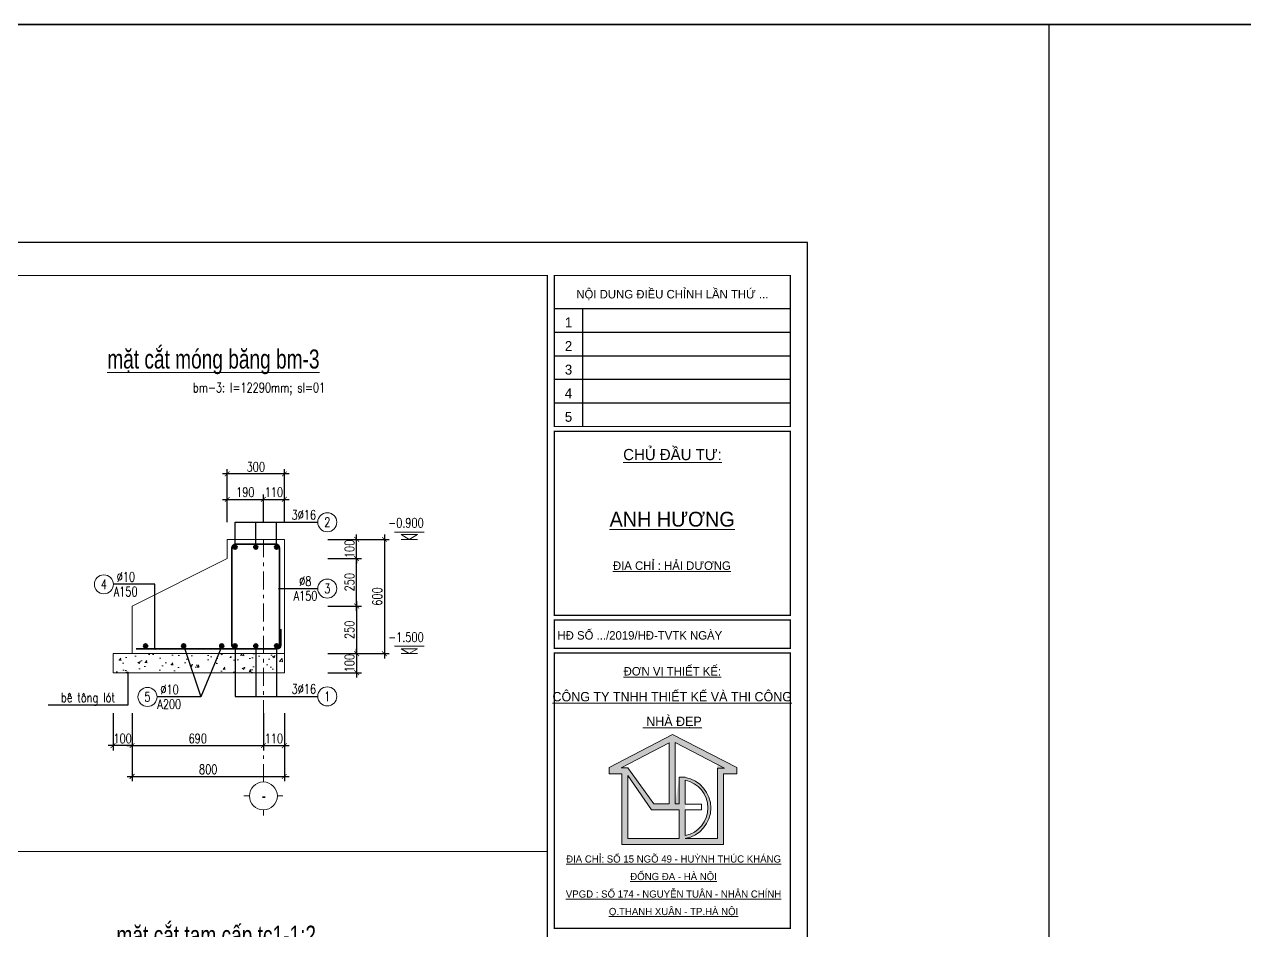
# Model space of a CAD drawing. Extents: x -1855204 to -1466800, y -1308584 to -996495.
# Drawn here: x -1728295 to -1702658, y -1070811 to -1051774 of the extents above; entities that cross this region are included whole.
import ezdxf
from ezdxf.enums import TextEntityAlignment as Align

# ---------------------------------------------------------------- set-up
doc = ezdxf.new("R2010")
doc.units = 0
doc.header["$LTSCALE"] = 150
doc.header["$PDMODE"] = 35
doc.linetypes.add('_Tim', pattern=[9, 5, -1.5, 1, -1.5])
doc.layers.get('0').update_dxf_attribs({"lineweight": 18})
doc.layers.get('Defpoints').update_dxf_attribs({"lineweight": 18})
for name, color, linetype, lineweight in [('05.Text', 253, 'Continuous', 18), ('11.Khung bo', 32, 'Continuous', 50), ('12.Khung', 36, 'Continuous', 25), ('KCVN-THAY', 7, 'Continuous', 25), ('LS-DIM', 251, 'Continuous', 13), ('LS-HATCH', 147, 'Continuous', 9), ('LS-TEXT', 60, 'Continuous', 20), ('LS-THAY', 7, 'Continuous', 20), ('LS-THEP', 3, 'Continuous', 35), ('LS-TRUC', 108, '_Tim', 9)]:
    doc.layers.add(name, color=color, linetype=linetype, lineweight=lineweight)
doc.layers.add('DIM', color=1, linetype='Continuous')
doc.styles.add('AVANT', font='')
doc.styles.add('chu ghi chu', font='vntimeh.shx', dxfattribs={"width": 0.7})
doc.styles.add('KCVN-LEADER', font='vnromadi.shx', dxfattribs={"width": 0.7, "height": 4})
doc.styles.add('LS.TEXT', font='vnromadi.shx', dxfattribs={"width": 0.7, "height": 4})
doc.styles.add('romans.shx', font='romans.shx', dxfattribs={"width": 0.75, "bigfont": 'vns.shx'})
doc.styles.add('VnAvantH', font='')
doc.styles.add('vnsimpli', font='vnsimli.shx', dxfattribs={"width": 0.75})
doc.styles.get('AVANT').set_extended_font_data('.VnAvant')
doc.styles.get('VnAvantH').set_extended_font_data('.VnAvantH')
doc.dimstyles.new('D25', dxfattribs={"dimscale": 0, "dimtxt": 200, "dimasz": 100, "dimexe": 100, "dimexo": 0, "dimgap": 50, "dimtad": 1, "dimdec": 0, "dimlfac": 0.25, "dimdsep": 46, "dimtxsty": 'vnsimpli', "dimblk1": 'ARCHTICK', "dimblk2": 'ARCHTICK', "dimsah": 1, "dimcen": 0, "dimdle": 100, "dimclrd": 256, "dimclre": 256, "dimclrt": 60, "dimadec": 0, "dimazin": 0, "dimtfac": 0.004, "dimtdec": 0, "dimtix": 1, "dimtmove": 2, "dimatfit": 3, "dimldrblk": 'ARCHTICK', "dimfxl": 1, "dimtolj": 1, "dimarcsym": 0})
doc.dimstyles.new('LS.GHI CHU', dxfattribs={"dimtxt": 200, "dimasz": 120, "dimexe": 120, "dimexo": 120, "dimgap": 80, "dimtad": 1, "dimdec": 0, "dimzin": 0, "dimdsep": 46, "dimtxsty": 'romans.shx', "dimblk": 'ARCHTICK', "dimcen": 0.09, "dimdle": 120, "dimclrd": 256, "dimclre": 8, "dimclrt": 7, "dimadec": 0, "dimazin": 0, "dimtfac": 1, "dimtdec": 0, "dimtofl": 0, "dimtmove": 0, "dimatfit": 3, "dimldrblk": 'ARCHTICK', "dimfxl": 1, "dimtolj": 1, "dimtzin": 0, "dimarcsym": 0})

# ---------------------------------------------------------------- blocks, each defined once
blk = doc.blocks.new('*U4')
at = {"layer": 'KCVN-THAY', "color": 140}
blk.add_lwpolyline([(214871.76, 86966.68), (215381.8, 86966.68), (215381.8, 86579.68), (214871.76, 86579.68)], close=True, dxfattribs=at)
blk = doc.blocks.new('100')
at = {"layer": '05.Text'}
h = blk.add_hatch(color=3, dxfattribs=at)
h.paths.add_polyline_path([(1897375, -927367), (1897375, -927501), (1897646, -927501), (1897646, -928998), (1898856, -928998), (1899794, -928998), (1899794, -927501), (1900078, -927501), (1900078, -927366), (1898717, -926668)])
h.paths.add_polyline_path([(1898772, -928138), (1898858, -927562, -0.921492), (1898987, -928872), (1899668, -928872), (1899668, -927297), (1898772, -926837)], flags=16)
h.paths.add_polyline_path([(1898646, -926846), (1898646, -928138), (1898318, -928138), (1897771, -927375), (1897631, -927375)], flags=16)
h.paths.add_polyline_path([(1898982, -927636, -0.822042), (1898987, -928808), (1898987, -928139), (1898982, -928139)], flags=16)
h.paths.add_polyline_path([(1897771, -927537), (1898273, -928265), (1898856, -928265), (1898856, -928872), (1897771, -928872)], flags=16)
for p, q in [((1898717, -926668), (1897375, -927367)), ((1900078, -927366), (1898717, -926668)), ((1898646, -926846), (1897631, -927375)), ((1898646, -926846), (1898646, -928138)), ((1899821, -927376), (1898772, -926837)), ((1898772, -926837), (1898772, -928138)), ((1897375, -927367), (1897375, -927501)), ((1897375, -927501), (1897646, -927501)), ((1897631, -927375), (1897771, -927375)), ((1897646, -927501), (1897646, -928998)), ((1897771, -927375), (1897771, -927375)), ((1897771, -927375), (1898318, -928138)), ((1899668, -928872), (1899668, -927376)), ((1899668, -927376), (1899821, -927376)), ((1899794, -928998), (1899794, -927501)), ((1899794, -927501), (1900078, -927501)), ((1900078, -927501), (1900078, -927366)), ((1897771, -927537), (1897771, -928872)), ((1898273, -928265), (1897771, -927537)), ((1898856, -928138), (1898856, -927573)), ((1898856, -928138), (1898856, -927573)), ((1898856, -927573), (1898987, -927573)), ((1898982, -927636), (1898982, -928139)), ((1898856, -928265), (1898273, -928265)), ((1898318, -928138), (1898646, -928138)), ((1898772, -928138), (1898856, -928138)), ((1898856, -928872), (1898856, -928265)), ((1898982, -928139), (1899330, -928139)), ((1899330, -928265), (1898987, -928265)), ((1898987, -928265), (1898987, -928808)), ((1899330, -928139), (1899330, -928265)), ((1897646, -928998), (1898856, -928998)), ((1897771, -928872), (1898856, -928872)), ((1898856, -928998), (1899794, -928998)), ((1898987, -928872), (1899668, -928872))]:
    blk.add_line(p, q, dxfattribs=at)
for radius, start, end in [(598, 281.4298, 79.1164), (660, 280.3316, 79.6684)]:
    blk.add_arc((1898869, -928223), radius, start, end, dxfattribs=at)
at = {"layer": '11.Khung bo', "const_width": 26.7}
for points in [[(1860913, -945240), (1860913, -916940), (1896063, -916940), (1896063, -945240)], [(1896213, -920140), (1896213, -916940), (1901213, -916940), (1901213, -920140)], [(1896213, -924140), (1901213, -924140), (1901213, -920240), (1896213, -920240)], [(1896213, -924840), (1901213, -924840), (1901213, -924240), (1896213, -924240)], [(1896213, -930771), (1901213, -930771), (1901213, -924940), (1896213, -924940)]]:
    blk.add_lwpolyline(points, close=True, dxfattribs=at)
at = {"layer": '12.Khung'}
for p, q in [((1896213, -917640), (1901213, -917640)), ((1896813, -920140), (1896813, -917640)), ((1896213, -918140), (1901213, -918140)), ((1896213, -918640), (1901213, -918640)), ((1896213, -919140), (1901213, -919140)), ((1896213, -919640), (1901213, -919640))]:
    blk.add_line(p, q, dxfattribs=at)
at = {"layer": '12.Khung', "color": 1}
blk.add_lwpolyline([(1901579, -945940), (1901579, -916240), (1859580, -916240), (1859580, -945940)], close=True, dxfattribs=at)
at = {"layer": '05.Text', "style": 'VnAvantH'}
for s, p in [('Néi dung ®iÒu chØnh lÇn thø ...', (1898713, -917329)), ('H§ sè .../2019/H§-TVTK ngµy ', (1898057, -924540))]:
    blk.add_text(s, height=180, dxfattribs=at).set_placement(p, align=Align.MIDDLE)
at = {"layer": '05.Text'}
for s, height, style, p in [('1', 210, 'AVANT', (1896513, -918040)), ('2', 210, 'AVANT', (1896513, -918540)), ('3', 210, 'AVANT', (1896513, -919040)), ('4', 210, 'AVANT', (1896513, -919540)), ('5', 210, 'AVANT', (1896513, -920040)), ('%%uChñ ®Çu t\xad:', 237.6, 'VnAvantH', (1898716, -920853)), ('%%Uanh H¦¥NG', 313.63, 'VnAvantH', (1898709, -922261)), ('%%U®Þa chØ : H¶I D¦¥NG', 180, 'VnAvantH', (1898703, -923178)), ('%%U®¬n vÞ thiÕt kÕ:', 180, 'VnAvantH', (1898713, -925416)), ('%%Uc«ng ty tnhh thiÕt kÕ vµ thi c«ng', 198, 'VnAvantH', (1898711, -925964)), ('%%U nhµ ®Ñp', 198, 'VnAvantH', (1898711, -926487)), ('%%U®Þa chØ: sè 15 ngâ 49 - huúnh thóc kh¸ng', 152.46, 'VnAvantH', (1898739, -929380)), ('%%U®èng ®a - hµ néi', 152.46, 'VnAvantH', (1898739, -929751)), ('%%Uvpgd : sè 174 - nguyÔn tu©n - nh©n chÝnh', 152.46, 'VnAvantH', (1898739, -930122)), ('%%Uq.thanh xu©n - tp.hµ néi', 152.46, 'VnAvantH', (1898739, -930493))]:
    blk.add_text(s, height=height, dxfattribs=dict(at, style=style)).set_placement(p, align=Align.CENTER)
blk = doc.blocks.new('_ArchTick')
at = {"layer": 'DIM', "color": 0, "const_width": 0.15}
blk.add_lwpolyline([(-0.5, -0.5), (0.5, 0.5)], dxfattribs=at)
blk = doc.blocks.new('*D1574')
at = {"layer": 'Defpoints', "color": 0, "transparency": 16777216}
for p in [(-1726033, -1066242), (-1723273, -1066242), (-1723273, -1066925)]:
    blk.add_point(p, dxfattribs=at)
at = {"layer": 'LS-DIM', "lineweight": -2, "transparency": 16777216}
for p, q in [((-1726033, -1066242), (-1726033, -1067025)), ((-1723273, -1066242), (-1723273, -1067025)), ((-1726133, -1066925), (-1723173, -1066925))]:
    blk.add_line(p, q, dxfattribs=at)
at = {"layer": 'LS-DIM', "lineweight": -2, "transparency": 16777216, "xscale": 100, "yscale": 100, "zscale": 100, "rotation": 180}
blk.add_blockref('_ArchTick', (-1726033, -1066925), dxfattribs=at)
at = {"layer": 'LS-DIM', "lineweight": -2, "transparency": 16777216, "xscale": 100, "yscale": 100, "zscale": 100}
blk.add_blockref('_ArchTick', (-1723273, -1066925), dxfattribs=at)
at = {"layer": 'LS-DIM', "color": 60, "transparency": 16777216, "insert": (-1724653, -1066775), "char_height": 200, "attachment_point": 5, "style": 'vnsimpli'}
blk.add_mtext('\\A1;690', dxfattribs=at)
blk = doc.blocks.new('*D1575')
at = {"layer": 'Defpoints', "color": 0, "transparency": 16777216}
for p in [(-1723273, -1066242), (-1722833, -1066242), (-1722833, -1066925)]:
    blk.add_point(p, dxfattribs=at)
at = {"layer": 'LS-DIM', "lineweight": -2, "transparency": 16777216}
for p, q in [((-1723273, -1066242), (-1723273, -1067025)), ((-1722833, -1066242), (-1722833, -1067025)), ((-1723373, -1066925), (-1722733, -1066925))]:
    blk.add_line(p, q, dxfattribs=at)
at = {"layer": 'LS-DIM', "lineweight": -2, "transparency": 16777216, "xscale": 100, "yscale": 100, "zscale": 100, "rotation": 180}
blk.add_blockref('_ArchTick', (-1723273, -1066925), dxfattribs=at)
at = {"layer": 'LS-DIM', "lineweight": -2, "transparency": 16777216, "xscale": 100, "yscale": 100, "zscale": 100}
blk.add_blockref('_ArchTick', (-1722833, -1066925), dxfattribs=at)
at = {"layer": 'LS-DIM', "color": 60, "transparency": 16777216, "insert": (-1723053, -1066775), "char_height": 200, "attachment_point": 5, "style": 'vnsimpli'}
blk.add_mtext('\\A1;110', dxfattribs=at)
blk = doc.blocks.new('*D1576')
at = {"layer": 'Defpoints', "color": 0, "transparency": 16777216}
for p in [(-1726033, -1066242), (-1722833, -1066242), (-1722833, -1067573)]:
    blk.add_point(p, dxfattribs=at)
at = {"layer": 'LS-DIM', "lineweight": -2, "transparency": 16777216}
for p, q in [((-1726033, -1066242), (-1726033, -1067673)), ((-1722833, -1066242), (-1722833, -1067673)), ((-1726133, -1067573), (-1722733, -1067573))]:
    blk.add_line(p, q, dxfattribs=at)
at = {"layer": 'LS-DIM', "lineweight": -2, "transparency": 16777216, "xscale": 100, "yscale": 100, "zscale": 100, "rotation": 180}
blk.add_blockref('_ArchTick', (-1726033, -1067573), dxfattribs=at)
at = {"layer": 'LS-DIM', "lineweight": -2, "transparency": 16777216, "xscale": 100, "yscale": 100, "zscale": 100}
blk.add_blockref('_ArchTick', (-1722833, -1067573), dxfattribs=at)
at = {"layer": 'LS-DIM', "color": 60, "transparency": 16777216, "insert": (-1724433, -1067423), "char_height": 200, "attachment_point": 5, "style": 'vnsimpli'}
blk.add_mtext('\\A1;800', dxfattribs=at)
blk = doc.blocks.new('*D1577')
at = {"layer": 'Defpoints', "color": 0, "transparency": 16777216}
for p in [(-1723273, -1061752), (-1724033, -1062232), (-1723273, -1062232)]:
    blk.add_point(p, dxfattribs=at)
at = {"layer": 'LS-DIM', "lineweight": -2, "transparency": 16777216}
for p, q in [((-1724133, -1061752), (-1723173, -1061752)), ((-1724033, -1062232), (-1724033, -1061652)), ((-1723273, -1062232), (-1723273, -1061652))]:
    blk.add_line(p, q, dxfattribs=at)
at = {"layer": 'LS-DIM', "lineweight": -2, "transparency": 16777216, "xscale": 100, "yscale": 100, "zscale": 100, "rotation": 180}
blk.add_blockref('_ArchTick', (-1724033, -1061752), dxfattribs=at)
at = {"layer": 'LS-DIM', "lineweight": -2, "transparency": 16777216, "xscale": 100, "yscale": 100, "zscale": 100}
blk.add_blockref('_ArchTick', (-1723273, -1061752), dxfattribs=at)
at = {"layer": 'LS-DIM', "color": 60, "transparency": 16777216, "insert": (-1723653, -1061602), "char_height": 200, "attachment_point": 5, "style": 'vnsimpli'}
blk.add_mtext('\\A1;190', dxfattribs=at)
blk = doc.blocks.new('THEP DAM')
at = {"layer": 'LS-THEP'}
for p, q in [((-0.6, 0), (0.6, 0)), ((-0.42, 0.42), (0.42, -0.42)), ((-0.42, -0.42), (0.42, 0.42)), ((0, 0.6), (0, -0.6))]:
    blk.add_line(p, q, dxfattribs=at)
blk.add_circle((0, 0), 0.6, dxfattribs=at)
blk = doc.blocks.new('*D1578')
at = {"layer": 'Defpoints', "color": 0, "transparency": 16777216}
for p in [(-1721917, -1063993), (-1721917, -1064993), (-1721315, -1064993)]:
    blk.add_point(p, dxfattribs=at)
at = {"layer": 'LS-DIM', "lineweight": -2, "transparency": 16777216}
for p, q in [((-1721315, -1063893), (-1721315, -1065093)), ((-1721917, -1063993), (-1721215, -1063993)), ((-1721917, -1064993), (-1721215, -1064993))]:
    blk.add_line(p, q, dxfattribs=at)
at = {"layer": 'LS-DIM', "lineweight": -2, "transparency": 16777216, "xscale": 100, "yscale": 100, "zscale": 100}
for p, rotation in [((-1721315, -1063993), 90), ((-1721315, -1064993), 270)]:
    blk.add_blockref('_ArchTick', p, dxfattribs=dict(at, rotation=rotation))
at = {"layer": 'LS-DIM', "color": 60, "transparency": 16777216, "insert": (-1721465, -1064493), "char_height": 200, "attachment_point": 5, "rotation": 90, "style": 'vnsimpli'}
blk.add_mtext('\\A1;250', dxfattribs=at)
blk = doc.blocks.new('*D1579')
at = {"layer": 'Defpoints', "color": 0, "transparency": 16777216}
for p in [(-1721917, -1062593), (-1721917, -1064993), (-1720731, -1064993)]:
    blk.add_point(p, dxfattribs=at)
at = {"layer": 'LS-DIM', "lineweight": -2, "transparency": 16777216}
for p, q in [((-1721917, -1062593), (-1720631, -1062593)), ((-1720731, -1062493), (-1720731, -1065093)), ((-1721917, -1064993), (-1720631, -1064993))]:
    blk.add_line(p, q, dxfattribs=at)
at = {"layer": 'LS-DIM', "lineweight": -2, "transparency": 16777216, "xscale": 100, "yscale": 100, "zscale": 100}
for p, rotation in [((-1720731, -1062593), 90), ((-1720731, -1064993), 270)]:
    blk.add_blockref('_ArchTick', p, dxfattribs=dict(at, rotation=rotation))
at = {"layer": 'LS-DIM', "color": 60, "transparency": 16777216, "insert": (-1720881, -1063793), "char_height": 200, "attachment_point": 5, "rotation": 90, "style": 'vnsimpli'}
blk.add_mtext('\\A1;600', dxfattribs=at)
blk = doc.blocks.new('*D1580')
at = {"layer": 'Defpoints', "color": 0, "transparency": 16777216}
for p in [(-1721920, -1062993), (-1721315, -1062993), (-1721920, -1063993)]:
    blk.add_point(p, dxfattribs=at)
at = {"layer": 'LS-DIM', "lineweight": -2, "transparency": 16777216}
for p, q in [((-1721315, -1064093), (-1721315, -1062893)), ((-1721920, -1062993), (-1721215, -1062993)), ((-1721920, -1063993), (-1721215, -1063993))]:
    blk.add_line(p, q, dxfattribs=at)
at = {"layer": 'LS-DIM', "lineweight": -2, "transparency": 16777216, "xscale": 100, "yscale": 100, "zscale": 100}
for p, rotation in [((-1721315, -1062993), 90), ((-1721315, -1063993), 270)]:
    blk.add_blockref('_ArchTick', p, dxfattribs=dict(at, rotation=rotation))
at = {"layer": 'LS-DIM', "color": 60, "transparency": 16777216, "insert": (-1721465, -1063493), "char_height": 200, "attachment_point": 5, "rotation": 90, "style": 'vnsimpli'}
blk.add_mtext('\\A1;250', dxfattribs=at)
blk = doc.blocks.new('*D1581')
at = {"layer": 'Defpoints', "color": 0, "transparency": 16777216}
for p in [(-1722833, -1061752), (-1723273, -1062232), (-1722833, -1062232)]:
    blk.add_point(p, dxfattribs=at)
at = {"layer": 'LS-DIM', "lineweight": -2, "transparency": 16777216}
for p, q in [((-1723373, -1061752), (-1722733, -1061752)), ((-1723273, -1062232), (-1723273, -1061652)), ((-1722833, -1062232), (-1722833, -1061652))]:
    blk.add_line(p, q, dxfattribs=at)
at = {"layer": 'LS-DIM', "lineweight": -2, "transparency": 16777216, "xscale": 100, "yscale": 100, "zscale": 100, "rotation": 180}
blk.add_blockref('_ArchTick', (-1723273, -1061752), dxfattribs=at)
at = {"layer": 'LS-DIM', "lineweight": -2, "transparency": 16777216, "xscale": 100, "yscale": 100, "zscale": 100}
blk.add_blockref('_ArchTick', (-1722833, -1061752), dxfattribs=at)
at = {"layer": 'LS-DIM', "color": 60, "transparency": 16777216, "insert": (-1723053, -1061602), "char_height": 200, "attachment_point": 5, "style": 'vnsimpli'}
blk.add_mtext('\\A1;110', dxfattribs=at)
blk = doc.blocks.new('*D1582')
at = {"layer": 'Defpoints', "color": 0, "transparency": 16777216}
for p in [(-1724033, -1061217), (-1724033, -1062232), (-1722833, -1062232)]:
    blk.add_point(p, dxfattribs=at)
at = {"layer": 'LS-DIM', "lineweight": -2, "transparency": 16777216}
for p, q in [((-1722733, -1061217), (-1724133, -1061217)), ((-1724033, -1062232), (-1724033, -1061117)), ((-1722833, -1062232), (-1722833, -1061117))]:
    blk.add_line(p, q, dxfattribs=at)
at = {"layer": 'LS-DIM', "lineweight": -2, "transparency": 16777216, "xscale": 100, "yscale": 100, "zscale": 100, "rotation": 180}
blk.add_blockref('_ArchTick', (-1724033, -1061217), dxfattribs=at)
at = {"layer": 'LS-DIM', "lineweight": -2, "transparency": 16777216, "xscale": 100, "yscale": 100, "zscale": 100}
blk.add_blockref('_ArchTick', (-1722833, -1061217), dxfattribs=at)
at = {"layer": 'LS-DIM', "color": 60, "transparency": 16777216, "insert": (-1723433, -1061067), "char_height": 200, "attachment_point": 5, "style": 'vnsimpli'}
blk.add_mtext('\\A1;300', dxfattribs=at)
blk = doc.blocks.new('A$C0F04115F')
at = {"layer": 'LS-THAY'}
for p, q in [((-380, 380), (-380, 530)), ((-760, 0), (-910, 0)), ((0, 0), (150, 0)), ((-380, -380), (-380, -530))]:
    blk.add_line(p, q, dxfattribs=at)
blk.add_circle((-380, 0), 380, dxfattribs=at)
blk = doc.blocks.new('cotthep')
at = {"layer": 'LS-THAY'}
blk.add_circle((-250, 0), 250, dxfattribs=at)
at = {"layer": 'LS-TEXT', "style": 'vnsimpli', "width": 0.75}
for tag, p in [('10', (-250, -123)), ('24`25', (446, 69)), ('A200', (440, -316))]:
    blk.add_attdef(tag, text='', height=250, dxfattribs=at).set_placement(p, align=Align.CENTER)
blk = doc.blocks.new('*D1583')
at = {"layer": 'Defpoints', "color": 0, "transparency": 16777216}
for p in [(-1726433, -1066242), (-1726033, -1066243), (-1726433, -1066925)]:
    blk.add_point(p, dxfattribs=at)
at = {"layer": 'LS-DIM', "lineweight": -2, "transparency": 16777216}
for p, q in [((-1726433, -1066242), (-1726433, -1067025)), ((-1726033, -1066243), (-1726033, -1067025)), ((-1726433, -1066925), (-1726533, -1066925)), ((-1726033, -1066925), (-1726433, -1066925)), ((-1726033, -1066925), (-1725933, -1066925))]:
    blk.add_line(p, q, dxfattribs=at)
at = {"layer": 'LS-DIM', "lineweight": -2, "transparency": 16777216, "xscale": 100, "yscale": 100, "zscale": 100}
blk.add_blockref('_ArchTick', (-1726433, -1066925), dxfattribs=at)
at = {"layer": 'LS-DIM', "lineweight": -2, "transparency": 16777216, "xscale": 100, "yscale": 100, "zscale": 100, "rotation": 180}
blk.add_blockref('_ArchTick', (-1726033, -1066925), dxfattribs=at)
at = {"layer": 'LS-DIM', "color": 60, "transparency": 16777216, "insert": (-1726233, -1066775), "char_height": 200, "attachment_point": 5, "style": 'vnsimpli'}
blk.add_mtext('\\A1;100', dxfattribs=at)
blk = doc.blocks.new('*D1584')
at = {"layer": 'Defpoints', "color": 0, "transparency": 16777216}
for p in [(-1721916, -1064993), (-1721917, -1065393), (-1721315, -1065393)]:
    blk.add_point(p, dxfattribs=at)
at = {"layer": 'LS-DIM', "lineweight": -2, "transparency": 16777216}
for p, q in [((-1721315, -1064993), (-1721315, -1064893)), ((-1721916, -1064993), (-1721215, -1064993)), ((-1721315, -1064993), (-1721315, -1065393)), ((-1721917, -1065393), (-1721215, -1065393)), ((-1721315, -1065393), (-1721315, -1065493))]:
    blk.add_line(p, q, dxfattribs=at)
at = {"layer": 'LS-DIM', "lineweight": -2, "transparency": 16777216, "xscale": 100, "yscale": 100, "zscale": 100}
for p, rotation in [((-1721315, -1064993), 270), ((-1721315, -1065393), 90)]:
    blk.add_blockref('_ArchTick', p, dxfattribs=dict(at, rotation=rotation))
at = {"layer": 'LS-DIM', "color": 60, "transparency": 16777216, "insert": (-1721465, -1065193), "char_height": 200, "attachment_point": 5, "rotation": 90, "style": 'vnsimpli'}
blk.add_mtext('\\A1;100', dxfattribs=at)
blk = doc.blocks.new('*D1585')
at = {"layer": 'Defpoints', "color": 0, "transparency": 16777216}
for p in [(-1721916, -1062593), (-1721315, -1062593), (-1721920, -1062993)]:
    blk.add_point(p, dxfattribs=at)
at = {"layer": 'LS-DIM', "lineweight": -2, "transparency": 16777216}
for p, q in [((-1721916, -1062593), (-1721215, -1062593)), ((-1721315, -1062593), (-1721315, -1062493)), ((-1721315, -1062993), (-1721315, -1062593)), ((-1721920, -1062993), (-1721215, -1062993)), ((-1721315, -1062993), (-1721315, -1063093))]:
    blk.add_line(p, q, dxfattribs=at)
at = {"layer": 'LS-DIM', "lineweight": -2, "transparency": 16777216, "xscale": 100, "yscale": 100, "zscale": 100}
for p, rotation in [((-1721315, -1062593), 270), ((-1721315, -1062993), 90)]:
    blk.add_blockref('_ArchTick', p, dxfattribs=dict(at, rotation=rotation))
at = {"layer": 'LS-DIM', "color": 60, "transparency": 16777216, "insert": (-1721465, -1062793), "char_height": 200, "attachment_point": 5, "rotation": 90, "style": 'vnsimpli'}
blk.add_mtext('\\A1;100', dxfattribs=at)
blk = doc.blocks.new('nhieu cot')
at = {"layer": 'LS-DIM', "linetype": 'Continuous'}
for p, q in [((605, 194), (-173, 194)), ((432, 130), (0, 130)), ((0, 130), (216, 0)), ((432, 0), (0, 0)), ((216, 0), (432, 130))]:
    blk.add_line(p, q, dxfattribs=at)
blk.add_solid([(216, 0), (216, 130), (0, 130), (216, 0)], dxfattribs=at)
at = {"color": 31, "linetype": 'Continuous', "style": 'chu ghi chu', "width": 0.7}
for tag, p in [('COT3', (-73, 1058)), ('COT2', (-73, 684)), ('COT1', (-73, 309))]:
    blk.add_attdef(tag, p, '', height=250, dxfattribs=at)

msp = doc.modelspace()

# ---------------------------------------------------------------- hatches: boundary and pattern name
at = {"layer": 'LS-HATCH'}
h = msp.add_hatch(dxfattribs=at)
h.set_pattern_fill('AR-CONC', color=256, scale=3, style=0)
h.set_pattern_definition([(50, (-1633286.84, 10584.2), (546.554, -47.81726), [57.15, -628.65]), (355, (-1633286.84, 10584.2), (-105.72848, 573.16993), [45.72, -502.92]), (100.451, (-1633241.3, 10580.23), (440.8275, 525.35006), [48.57, -534.27]), (46.1842, (-1633286.84, 10736.6), (813.23712, -126.127), [85.725, -942.975]), (96.6356, (-1633219.1, 10726.1), (712.2127, 742.27667), [72.855, -801.405]), (351.184, (-1633286.84, 10736.6), (712.2138, 742.27535), [68.58, -754.38]), (21, (-1633210.64, 10698.5), (454.84464, -306.79656), [57.15, -628.65]), (326, (-1633210.64, 10698.5), (185.40609, 552.5639), [45.72, -502.92]), (71.4514, (-1633172.74, 10672.95), (640.24947, 245.76857), [48.57, -534.27]), (37.5, (-1633286.84, 10584.21), (9.26581, 253.665117), [0, -496.824, 0, -510.54, 0, -504.825]), (7.5, (-1633286.84, 10584.21), (200.45899, 300.541724), [0, -291.084, 0, -485.394, 0, -192.405]), (327.5, (-1633456.77, 10584.21), (406.771786, -17.186232), [0, -190.5, 0, -594.36, 0, -788.67]), (317.5, (-1633532.97, 10584.2), (444.38754, 76.27947), [0, -247.65, 0, -394.716, 0, -560.07])])
edge = h.paths.add_edge_path()
edge.add_line((-1726433, -1064992.9), (-1722833, -1064992.9))
edge.add_line((-1722833, -1065392.9), (-1722833, -1064992.9))
edge.add_line((-1726433, -1065392.9), (-1722833, -1065392.9))
edge.add_line((-1726433, -1065392.9), (-1726433, -1064992.9))

# ---------------------------------------------------------------- linework, layer by layer
at = {"layer": 'LS-THAY'}
for p, q in [((-1724033, -1062992.9), (-1724033, -1062592.9)), ((-1724033, -1062592.9), (-1722833, -1062592.9)), ((-1722833, -1064992.9), (-1722833, -1062592.9)), ((-1726033, -1063992.9), (-1724033, -1062992.9)), ((-1726033, -1063992.9), (-1726033, -1064992.9)), ((-1726433, -1064992.9), (-1722833, -1064992.9)), ((-1726433, -1065392.9), (-1726433, -1064992.9)), ((-1722833, -1065392.9), (-1722833, -1064992.9)), ((-1726433, -1065392.9), (-1722833, -1065392.9)), ((-1752158.1, -1069152.7), (-1717308.8, -1069152.7))]:
    msp.add_line(p, q, dxfattribs=at)
at = {"layer": 'LS-THEP'}
for p, q in [((-1722908.3, -1064477.7), (-1722908.3, -1064817.9)), ((-1725945.9, -1064892.9), (-1722983.3, -1064892.9))]:
    msp.add_line(p, q, dxfattribs=at)
msp.add_lwpolyline([(-1723858, -1064892.9, -0.4142136), (-1723933, -1064817.9), (-1723933, -1062767.9, -0.4142136), (-1723858, -1062692.9), (-1723008, -1062692.9, -0.4142136), (-1722933, -1062767.9), (-1722933, -1064817.9, -0.4142136), (-1723008, -1064892.9)], format="xyb", close=True, dxfattribs=at)
msp.add_arc((-1722983.3, -1064817.9), 75, 270, 0, dxfattribs=at)
at = {"layer": 'LS-TRUC', "ltscale": 0.5}
msp.add_line((-1723273, -1062592.9), (-1723273.2, -1067640.5), dxfattribs=at)

# ---------------------------------------------------------------- block references
at = {"layer": '05.Text', "xscale": 0.991454545641318, "yscale": 0.991454545641318, "zscale": 0.9914545456793755}
msp.add_blockref('100', (-3597168.7, -147944.3), dxfattribs=at)
at = {"layer": 'Defpoints', "xscale": 100, "yscale": 100, "zscale": 100}
for p in [(-23234746.6, -9709742.1), (-23234746.6, -9709742.1), (-23244947.4, -9748442.1), (-23193943.1, -9748442.1)]:
    msp.add_blockref('*U4', p, dxfattribs=at)
at = {"layer": 'LS-DIM'}
ref = msp.add_blockref('cotthep', (-1722130.4, -1062232.3), dxfattribs=dict(at, xscale=-0.7999999998137355, yscale=0.7999999998137355, zscale=0.8))
ref.add_attrib('10', '2', dxfattribs={"layer": 'LS-TEXT', "height": 200, "style": 'vnsimpli', "width": 0.75}).set_placement((-1721930.4, -1062330.9), align=Align.CENTER)
ref.add_attrib('24`25', '3`16', dxfattribs={"layer": 'LS-TEXT', "height": 200, "style": 'vnsimpli', "width": 0.75}).set_placement((-1722423.4, -1062176.9), align=Align.CENTER)
ref = msp.add_blockref('nhieu cot', (-1720381.7, -1062592.9), dxfattribs=dict(at, xscale=0.7999999998137355, yscale=0.7999999998137355, zscale=0.7999999998137355))
ref.add_attrib('COT1', '-0.900', dxfattribs={"layer": 'LS-TEXT', "linetype": 'Continuous', "height": 200, "style": 'vnsimpli', "width": 0.75}).set_placement((-1720278.5, -1062345.3), align=Align.CENTER)
ref = msp.add_blockref('cotthep', (-1726425.2, -1063536.9), dxfattribs=dict(at, xscale=0.7999999998137355, yscale=0.7999999998137355, zscale=0.7999999998137355))
ref.add_attrib('10', '4', dxfattribs={"layer": 'LS-TEXT', "height": 200, "style": 'vnsimpli', "width": 0.75}).set_placement((-1726625.2, -1063635.5), align=Align.CENTER)
ref.add_attrib('24`25', '`10', dxfattribs={"layer": 'LS-TEXT', "height": 200, "style": 'vnsimpli', "width": 0.75}).set_placement((-1726161.7, -1063481.5), align=Align.CENTER)
ref.add_attrib('A200', 'A150', dxfattribs={"layer": 'LS-TEXT', "height": 200, "style": 'vnsimpli', "width": 0.75}).set_placement((-1726167.8, -1063789.4), align=Align.CENTER)
ref = msp.add_blockref('cotthep', (-1722130.4, -1063626.5), dxfattribs=dict(at, xscale=-0.7999999998137355, yscale=0.7999999998137355, zscale=0.8))
ref.add_attrib('10', '3', dxfattribs={"layer": 'LS-TEXT', "height": 200, "style": 'vnsimpli', "width": 0.75}).set_placement((-1721930.4, -1063725.1), align=Align.CENTER)
ref.add_attrib('24`25', '%%C8', dxfattribs={"layer": 'LS-TEXT', "height": 200, "style": 'vnsimpli', "width": 0.75}).set_placement((-1722393.8, -1063571.1), align=Align.CENTER)
ref.add_attrib('A200', 'A150', dxfattribs={"layer": 'LS-TEXT', "height": 200, "style": 'vnsimpli', "width": 0.75}).set_placement((-1722387.7, -1063879), align=Align.CENTER)
ref = msp.add_blockref('nhieu cot', (-1720381.7, -1064992.9), dxfattribs=dict(at, xscale=0.7999999998137355, yscale=0.7999999998137355, zscale=0.7999999998137355))
ref.add_attrib('COT1', '-1.500', dxfattribs={"layer": 'LS-TEXT', "linetype": 'Continuous', "height": 200, "style": 'vnsimpli', "width": 0.75}).set_placement((-1720278.5, -1064745.3), align=Align.CENTER)
ref = msp.add_blockref('cotthep', (-1725508.4, -1065902.6), dxfattribs=dict(at, xscale=0.7999999998137355, yscale=0.7999999998137355, zscale=0.7999999998137355))
ref.add_attrib('10', '5', dxfattribs={"layer": 'LS-TEXT', "height": 200, "style": 'vnsimpli', "width": 0.75}).set_placement((-1725708.4, -1066001.3), align=Align.CENTER)
ref.add_attrib('24`25', '`10', dxfattribs={"layer": 'LS-TEXT', "height": 200, "style": 'vnsimpli', "width": 0.75}).set_placement((-1725244.9, -1065847.2), align=Align.CENTER)
ref.add_attrib('A200', 'A200', dxfattribs={"layer": 'LS-TEXT', "height": 200, "style": 'vnsimpli', "width": 0.75}).set_placement((-1725251.1, -1066155.2), align=Align.CENTER)
ref = msp.add_blockref('cotthep', (-1722130.4, -1065890.4), dxfattribs=dict(at, xscale=-0.7999999998137355, yscale=0.7999999998137355, zscale=0.8))
ref.add_attrib('10', '1', dxfattribs={"layer": 'LS-TEXT', "height": 200, "style": 'vnsimpli', "width": 0.75}).set_placement((-1721930.4, -1065989), align=Align.CENTER)
ref.add_attrib('24`25', '3`16', dxfattribs={"layer": 'LS-TEXT', "height": 200, "style": 'vnsimpli', "width": 0.75}).set_placement((-1722423.4, -1065835), align=Align.CENTER)
at = {"layer": 'LS-TEXT', "xscale": -0.7730447999201715, "yscale": 0.7730447999201715, "zscale": 0.7730448000000003}
msp.add_blockref('A$C0F04115F', (-1723567.1, -1067982.7), dxfattribs=at)
at = {"layer": 'LS-THEP', "xscale": 70.70707070920616, "yscale": 70.70707070897333, "zscale": 70.70707070897333}
for p in [(-1723869.8, -1062754.8), (-1723433, -1062754.8), (-1722996.2, -1062754.8), (-1723869.8, -1064832.7), (-1723433, -1064832.7), (-1722996.2, -1064832.7)]:
    msp.add_blockref('THEP DAM', p, dxfattribs=at)
at = {"layer": 'LS-THEP', "xscale": 70.7070707089717, "yscale": 70.70707070897333, "zscale": 70.7070707089717, "rotation": 359.9946883388673}
for p in [(-1725749.5, -1064830.8), (-1724949.5, -1064830.8), (-1724149.5, -1064830.8)]:
    msp.add_blockref('THEP DAM', p, dxfattribs=at)

# ---------------------------------------------------------------- texts
at = {"layer": 'LS-TEXT', "width": 0.75}
for s, height, style, p in [('%%UmÆt c¾t mãng b¨ng bm-3', 400, 'KCVN-LEADER', (-1726553.5, -1059003.7)), ('bm-3: l=12290mm; sl=01', 200, 'vnsimpli', (-1724752.6, -1059503.7)), ('%%UmÆt c¾t tam cÊp tc1-1;2', 400, 'KCVN-LEADER', (-1726359.5, -1071107.6))]:
    msp.add_text(s, height=height, dxfattribs=dict(at, style=style)).set_placement(p)
at = {"layer": 'LS-TEXT', "style": 'vnsimpli', "width": 0.75}
msp.add_text('bª t«ng lãt', height=200, dxfattribs=at).set_placement((-1726957.5, -1066014.6), align=Align.CENTER)
at = {"layer": 'LS-TEXT', "style": 'LS.TEXT', "width": 0.7}
msp.add_text('-', height=300, dxfattribs=at).set_placement((-1723264, -1067973.5), align=Align.MIDDLE_CENTER)

# ---------------------------------------------------------------- dimensions: what is measured, and where the dimension line sits
at = {"layer": 'LS-DIM'}
for base, p1, p2, picture, middle in [((-1724033, -1061217.4), (-1722833, -1062232.3), (-1724033, -1062232.3), '*D1582', (-1723433, -1061067.4)), ((-1723273, -1061751.6), (-1724033, -1062232.3), (-1723273, -1062232.3), '*D1577', (-1723653, -1061601.6)), ((-1722833, -1061751.6), (-1723273, -1062232.3), (-1722833, -1062232.3), '*D1581', (-1723053, -1061601.6)), ((-1726433, -1066925), (-1726033, -1066242.5), (-1726433, -1066241.5), '*D1583', (-1726233, -1066775)), ((-1723273.1, -1066925), (-1726033, -1066241.5), (-1723273.1, -1066241.6), '*D1574', (-1724653.1, -1066775)), ((-1722833, -1067572.8), (-1726033, -1066241.5), (-1722833, -1066241.5), '*D1576', (-1724433, -1067422.8)), ((-1722833, -1066925), (-1723273.1, -1066241.6), (-1722833, -1066241.5), '*D1575', (-1723053.1, -1066775))]:
    dim = msp.add_linear_dim(base=base, p1=p1, p2=p2, dimstyle='D25', override={"dimscale": 1}, dxfattribs=at)
    dim.commit()
    dim.dimension.update_dxf_attribs({"geometry": picture, "text_midpoint": middle})
for base, p1, p2, picture, middle in [((-1721315.4, -1062592.9), (-1721920.4, -1062992.9), (-1721916.4, -1062592.9), '*D1585', (-1721465.4, -1062792.9)), ((-1720731.3, -1064992.9), (-1721917.4, -1062592.9), (-1721917.4, -1064992.9), '*D1579', (-1720881.3, -1063792.9)), ((-1721315.4, -1062992.9), (-1721920.4, -1063992.9), (-1721920.4, -1062992.9), '*D1580', (-1721465.4, -1063492.9)), ((-1721315.4, -1064992.9), (-1721917.4, -1063992.9), (-1721917.4, -1064992.9), '*D1578', (-1721465.4, -1064492.9)), ((-1721315.4, -1065392.9), (-1721916.4, -1064992.9), (-1721917.4, -1065392.9), '*D1584', (-1721465.4, -1065192.9))]:
    dim = msp.add_linear_dim(base=base, p1=p1, p2=p2, angle=90, dimstyle='D25', override={"dimscale": 1}, dxfattribs=at)
    dim.commit()
    dim.dimension.update_dxf_attribs({"geometry": picture, "text_midpoint": middle})

# ---------------------------------------------------------------- leaders
for points in [[(-1723869.8, -1062754.8), (-1723869.8, -1062232.3), (-1722130.4, -1062232.3)], [(-1723433, -1062754.8), (-1723433, -1062232.3), (-1722690.1, -1062232.3)], [(-1722996.2, -1062754.8), (-1722996.2, -1062232.3), (-1722130.4, -1062232.3)], [(-1725557.1, -1064892.9), (-1725557.1, -1063536.9), (-1726425.2, -1063536.9)], [(-1722933, -1063626.5), (-1722130.4, -1063626.5)], [(-1724948.2, -1064832.6), (-1724588, -1065902.6), (-1725508.4, -1065902.6)], [(-1724148.9, -1064832.8), (-1724588, -1065902.6), (-1725508.4, -1065902.6)], [(-1723869.8, -1064832.7), (-1723869.8, -1065890.4), (-1722130.4, -1065890.4)], [(-1723433, -1064832.7), (-1723433, -1065890.4), (-1722690.1, -1065890.4)], [(-1722996.2, -1064832.7), (-1722996.2, -1065890.4), (-1722130.4, -1065890.4)], [(-1726121, -1065392.9), (-1726121, -1066073.9), (-1727797.2, -1066073.9)]]:
    msp.add_leader(points, dimstyle='LS.GHI CHU', override={"dimscale": 50, "dimasz": 0.5, "dimtad": 0, "dimtxsty": 'vnsimpli', "dimldrblk": 'Origin'}, dxfattribs=at)

doc.saveas('drawing.dxf')
